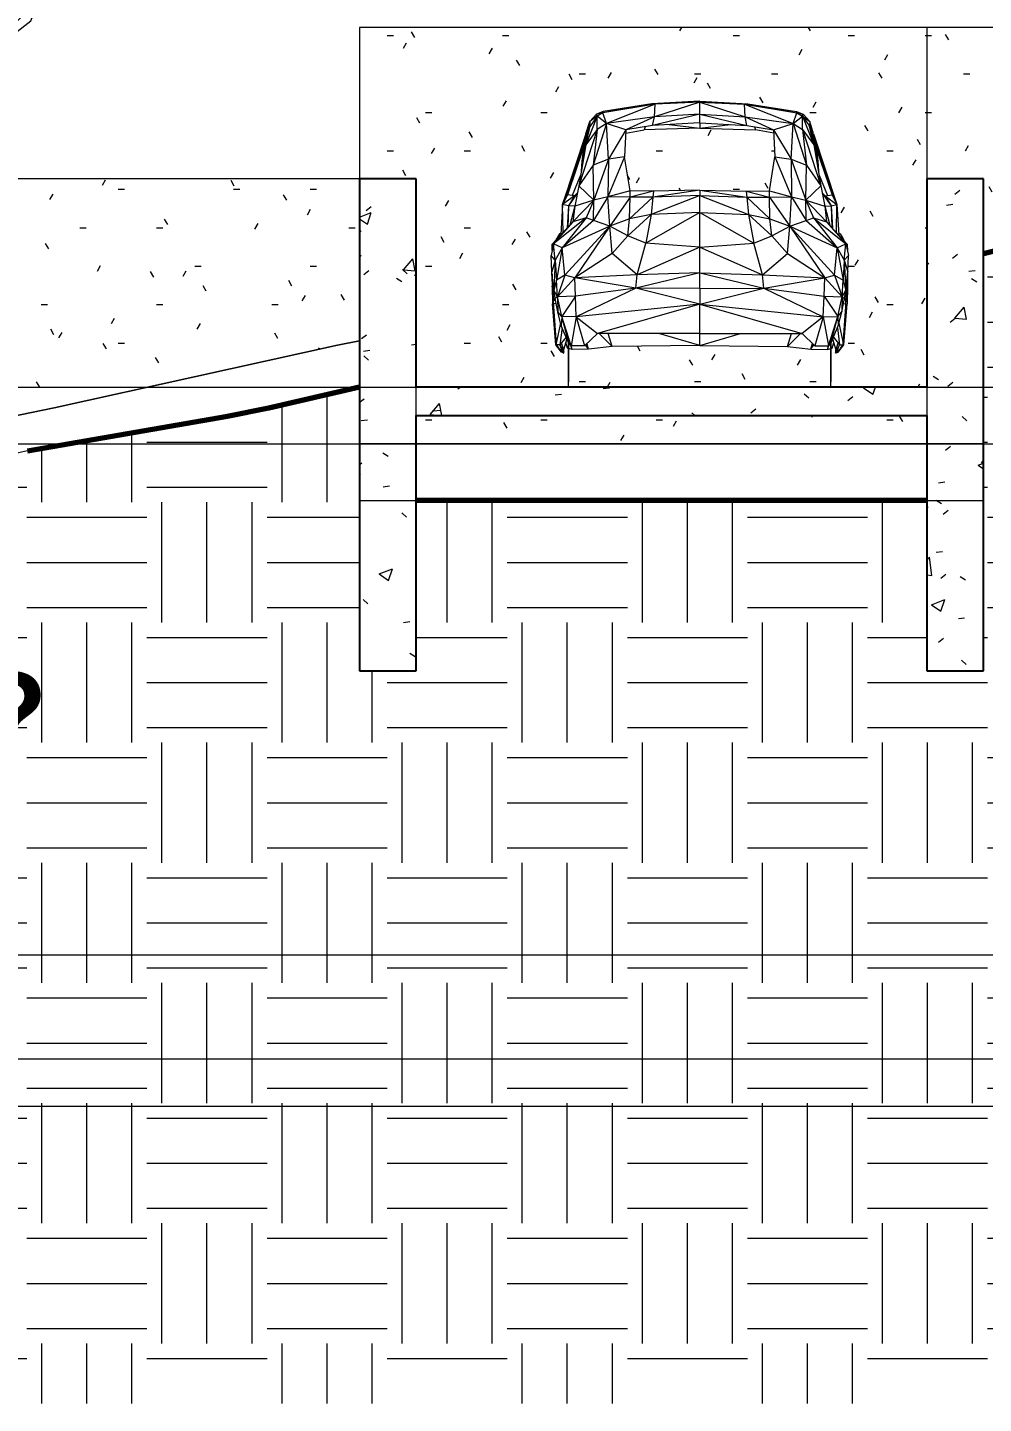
# Model space of a CAD drawing. Header units: millimetres. Extents: x -5275 to 67038, y -3152 to 11731.
# Drawn here: x 44878 to 49933, y -2371 to 4900 of the extents above; entities that cross this region are included whole.
import ezdxf

# ---------------------------------------------------------------- set-up
doc = ezdxf.new("R2010")
doc.units = ezdxf.units.MM
doc.linetypes.add('Dash - Tight', pattern=[4.5, 3, -1.5])
for name, color, linetype, lineweight in [('A-ANNO-NOTE', 131, 'Continuous', 9), ('A-DETL-GENF', 92, 'Continuous', 18), ('A-FLOR-LEVL', 51, 'Continuous', 9), ('A-FLOR-PATT', 8, 'Continuous', 50), ('A-WALL', 113, 'Continuous', 18), ('A-WALL-PATT', 111, 'Continuous', 18), ('C-BLDG-PADS', 91, 'Continuous', 18), ('C-TOPO', 7, 'Continuous', 18), ('L-PLNT', 71, 'Continuous', 9), ('L-SITE-WALL', 31, 'Continuous', 9), ('S-FNDN', 32, 'Continuous', 9)]:
    doc.layers.add(name, color=color, linetype=linetype, lineweight=lineweight)
doc.styles.add('Arial_B', font='arialbd.ttf', dxfattribs={"height": 446.484375})
pattern_1 = [(0, (31539.26, 1200), (635, 635), [635, -635]), (0, (31539.26, 1438.1), (635, 635), [635, -635]), (0, (31539.26, 1676.25), (635, 635), [635, -635]), (90, (31618.63, 1755.6), (-635, 635), [635, -635]), (90, (31856.76, 1755.6), (-635, 635), [635, -635]), (90, (32094.9, 1755.6), (-635, 635), [635, -635])]
pattern_2 = [(0, (31539.26, 1200), (812.8, 203.2), [33.528, -576.072, 33.528, -576.072, -3251.2]), (0, (31539.26, 1200), (812.8, 203.2), [-1219.2, 33.528, -1185.672, 33.528, -576.072, -1422.4]), (0, (31539.26, 1200), (812.8, 203.2), [-3048, 33.528, -372.872, 33.528, -982.472]), (120, (31844.06, 1301.6), (-582.3764, 602.3054), [33.528, -576.072, 33.528, -576.072, -3251.2]), (120, (31844.06, 1301.6), (-582.3764, 602.3054), [-1219.2, 33.528, -1185.672, 33.528, -576.072, -1422.4]), (120, (31844.06, 1301.6), (-582.3764, 602.3054), [-3048, 33.528, -372.872, 33.528, -982.472]), (240, (31945.66, 1708), (-230.4236, -805.5054), [33.528, -576.072, 33.528, -576.072, -3251.2]), (240, (31945.66, 1708), (-230.4236, -805.5054), [-1219.2, 33.528, -1185.672, 33.528, -576.072, -1422.4]), (240, (31945.66, 1708), (-230.4236, -805.5054), [-3048, 33.528, -372.872, 33.528, -982.472])]
pattern_3 = [(50, (31539.26, 1200), (728.737, -63.756), [76.2, -838.2]), (355, (31539.26, 1200), (-140.972, 764.228), [60.96, -670.56]), (100.451, (31600, 1194.7), (587.77, 700.467), [64.76, -712.36]), (46.184, (31539.3, 1403.2), (1084.316, -168.17), [114.3, -1257.3]), (96.636, (31629.6, 1389.2), (949.61, 989.71), [97.14, -1068.54]), (351.184, (31539.3, 1403.2), (949.62, 989.7), [91.44, -1005.84]), (21, (31640.86, 1352.4), (606.458, -409.06), [76.2, -838.2]), (326, (31640.86, 1352.4), (247.208, 736.753), [60.96, -670.56]), (71.451, (31691.4, 1318.3), (853.668, 327.685), [64.76, -712.36]), (37.5, (31539.26, 1200), (12.3547, 338.22), [33.528, -628.904, 33.528, -647.192, -673.1]), (37.5, (31539.26, 1200), (12.3547, 338.22), [-1343.152, 33.528, -639.572]), (7.5, (31539.26, 1200), (267.279, 400.722), [33.528, -354.584, 33.528, -613.664, -256.54]), (7.5, (31539.26, 1200), (267.279, 400.722), [-1035.304, 33.528, -223.012]), (327.5, (31312.7, 1200), (542.3633, -22.9153), [33.528, -220.472, 33.528, -758.952, -1051.56]), (327.5, (31312.7, 1200), (542.3633, -22.9153), [-1046.48, 33.528, -1018.032]), (317.5, (31211.1, 1200), (592.517, 101.707), [33.528, -296.672, 33.528, -492.76, -746.76]), (317.5, (31211.1, 1200), (592.517, 101.707), [-856.488, 33.528, -713.232])]

# ---------------------------------------------------------------- blocks, each defined once
blk = doc.blocks.new('RPC Tree - Deciduous - Honey Locust - 25_-V21-East')
at = {"layer": 'L-PLNT'}
for p, q in [((13774.5, 9544.5), (13798, 9513.6)), ((13798, 9513.6), (13847.6, 9459.3)), ((13847.6, 9459.3), (13893.9, 9422.3)), ((14310.7, 9424.2), (14345.1, 9472.6)), ((14345.1, 9472.6), (14384.4, 9508.9)), ((14384.4, 9508.9), (14423.3, 9515)), ((14423.3, 9515), (14456.8, 9472.6)), ((14456.8, 9472.6), (14479.6, 9363.7)), ((13893.9, 9422.3), (13936.7, 9398.9)), ((13936.7, 9398.9), (13976.2, 9385.2)), ((13976.2, 9385.2), (14012.3, 9377.3)), ((14277, 9363.7), (14286.3, 9381.8)), ((14286.3, 9381.8), (14310.7, 9424.2)), ((14012.3, 9377.3), (14045, 9371.4)), ((14045, 9371.4), (14074.3, 9363.7)), ((14074.3, 9363.7), (14105.9, 9356.4)), ((14105.9, 9356.4), (14142.7, 9353.6)), ((14142.7, 9353.6), (14181.1, 9354)), ((14181.1, 9354), (14217.5, 9356.4)), ((14217.5, 9356.4), (14248.1, 9359.6)), ((14248.1, 9359.6), (14269.1, 9362.5)), ((14269.1, 9362.5), (14277, 9363.7)), ((14479.6, 9363.7), (14493.7, 9232.6)), ((14493.7, 9232.6), (14504.8, 9131.7)), ((14504.8, 9131.7), (14513.2, 9054.1)), ((14513.2, 9054.1), (14519.1, 8993.3)), ((14519.1, 8993.3), (14523, 8942.5)), ((14523, 8942.5), (14525, 8895.2)), ((14525, 8895.2), (14525.6, 8844.7)), ((14525.6, 8844.7), (14524.7, 8790.3)), ((14522.4, 8736), (14519.8, 8681.6)), ((14524.7, 8790.3), (14522.4, 8736)), ((14519.8, 8681.6), (14517.9, 8627.2)), ((14517.9, 8627.2), (14517.6, 8572.8)), ((14517.6, 8572.8), (14519.8, 8518.5)), ((14519.8, 8518.5), (14525.6, 8464.1)), ((14525.6, 8464.1), (14541.6, 8421.2)), ((14541.6, 8421.2), (14570.2, 8396)), ((14570.2, 8396), (14605.9, 8380.9)), ((14605.9, 8380.9), (14643.2, 8368.2)), ((14643.2, 8368.2), (14676.6, 8350.3)), ((14676.6, 8350.3), (14700.6, 8319.5)), ((14700.6, 8319.5), (14709.9, 8268)), ((14709.9, 8268), (14717, 8215.5)), ((14717, 8215.5), (14732.7, 8179.5)), ((14732.7, 8179.5), (14749, 8149.7)), ((14749, 8149.7), (14757.5, 8115.9)), ((14757.5, 8115.9), (14750.1, 8067.8)), ((14750.1, 8067.8), (14718.6, 7995.1)), ((14718.6, 7995.1), (14654.6, 7887.4)), ((14654.6, 7887.4), (14572.6, 7775.5)), ((14572.6, 7775.5), (14493.6, 7691.9)), ((14493.6, 7691.9), (14419.7, 7629.9)), ((14352.6, 7582.7), (14294.5, 7543.3)), ((14419.7, 7629.9), (14352.6, 7582.7)), ((14247.1, 7505), (14212.5, 7460.7)), ((14294.5, 7543.3), (14247.1, 7505)), ((14212.5, 7460.7), (14189.4, 7416.2)), ((14173.6, 7378), (14162.2, 7341.5)), ((14189.4, 7416.2), (14173.6, 7378)), ((14152.2, 7301.8), (14140.8, 7253.9)), ((14162.2, 7341.5), (14152.2, 7301.8)), ((14140.8, 7253.9), (14125, 7193.2)), ((14125, 7193.2), (14102, 7114.8)), ((14102, 7114.8), (14077.3, 7029.5)), ((14077.3, 7029.5), (14057.9, 6950.9)), ((14057.9, 6950.9), (14043, 6877.8)), ((10261.1, 6845.4), (10260.1, 6839.6)), ((10260.1, 6839.6), (10261.1, 6828.9)), ((14043, 6877.8), (14031.6, 6809.2)), ((14031.6, 6809.2), (14022.9, 6743.9)), ((14022.9, 6743.9), (14015.9, 6680.8)), ((14015.9, 6680.8), (14009.8, 6618.8)), ((14009.8, 6618.8), (14027.5, 6594)), ((14027.5, 6594), (14044.2, 6568.3)), ((14044.2, 6568.3), (14059.1, 6541.1)), ((14059.1, 6541.1), (14071.4, 6511.4)), ((14071.4, 6511.4), (14080.2, 6478.5)), ((14080.2, 6478.5), (14084.5, 6441.5)), ((14084.5, 6441.5), (14083.5, 6399.7)), ((14083.5, 6399.7), (14084.2, 6358.3)), ((14084.2, 6358.3), (14089.8, 6321.6)), ((14089.8, 6321.6), (14094.2, 6287.1)), ((14094.2, 6287.1), (14090.9, 6252.4)), ((14073.9, 6215.1), (14036.6, 6172.7)), ((14090.9, 6252.4), (14073.9, 6215.1)), ((13973, 6122.9), (13902.9, 6082.4)), ((14036.6, 6172.7), (13973, 6122.9)), ((13764.2, 6044.2), (13727.3, 6025.1)), ((13802.9, 6053.3), (13764.2, 6044.2)), ((13847.7, 6062.6), (13802.9, 6053.3)), ((13902.9, 6082.4), (13847.7, 6062.6)), ((13687.8, 5985.5), (13641.4, 5915.3)), ((13727.3, 6025.1), (13687.8, 5985.5)), ((13641.4, 5915.3), (13599.1, 5837.4)), ((13599.1, 5837.4), (13572, 5777.9)), ((13572, 5777.9), (13556.4, 5731)), ((13548.3, 5691.3), (13543.9, 5652.9)), ((13556.4, 5731), (13548.3, 5691.3)), ((13539.4, 5610.3), (13530.9, 5557.8)), ((13543.9, 5652.9), (13539.4, 5610.3)), ((13530.9, 5557.8), (13522.7, 5507.6)), ((13518.6, 5472.3), (13513.5, 5447.1)), ((13522.7, 5507.6), (13518.6, 5472.3)), ((13442.4, 5383.5), (13383.5, 5350.2)), ((13480.4, 5407.5), (13442.4, 5383.5)), ((13502.4, 5427.1), (13480.4, 5407.5)), ((13513.5, 5447.1), (13502.4, 5427.1)), ((13318.2, 5318.3), (13262.6, 5298.3)), ((13383.5, 5350.2), (13318.2, 5318.3)), ((13081.9, 5236.4), (13033.5, 5200.3)), ((13126.3, 5259.3), (13081.9, 5236.4)), ((13169.3, 5273.8), (13126.3, 5259.3)), ((13213.9, 5285.2), (13169.3, 5273.8)), ((13262.6, 5298.3), (13213.9, 5285.2)), ((13033.5, 5200.3), (12980.9, 5153.5)), ((12925.8, 5102.4), (12868.7, 5047.8)), ((12980.9, 5153.5), (12925.8, 5102.4)), ((12868.7, 5047.8), (12810, 4990.3)), ((12827.1, 4935), (12870.4, 5049.4)), ((12810, 4990.3), (12750.1, 4930.8)), ((12646.6, 4796.7), (12827.1, 4935)), ((12750.1, 4930.8), (12689.4, 4869.8)), ((11390.9, 4843.3), (11401.1, 4834)), ((11401.1, 4834), (11436.1, 4803)), ((11436.1, 4803), (11468, 4772.8)), ((12628.3, 4808.2), (12287.5, 4485.2)), ((12689.4, 4869.8), (12628.3, 4808.2)), ((11468, 4772.8), (11496.8, 4740.8)), ((11496.8, 4740.8), (11522.2, 4704.4)), ((12403.7, 4589.1), (12646.6, 4796.7)), ((11522.2, 4704.4), (11546.8, 4664.5)), ((11546.8, 4664.5), (11572.9, 4624)), ((11572.9, 4624), (11600.2, 4583)), ((11600.2, 4583), (11628.4, 4541.7)), ((12254, 4412.9), (12403.7, 4589.1)), ((11375.6, 4427.6), (11333.4, 4533.3)), ((11628.4, 4541.7), (11657.4, 4500)), ((11657.4, 4500), (11686.9, 4458.1)), ((11686.9, 4458.1), (11716.6, 4416.1)), ((12287.5, 4485.2), (12186.2, 4266.1)), ((11578.3, 4346.9), (11375.6, 4427.6)), ((11716.6, 4416.1), (11862.3, 4127.7)), ((11725.6, 4127.7), (11578.3, 4346.9)), ((12171.7, 4175.5), (12222.8, 4345.4)), ((12186.2, 4266.1), (12159.6, 4100)), ((11736.2, 4100), (11725.6, 4127.7)), ((11862.3, 4127.7), (11868.6, 4100)), ((11792.8, 3951.4), (11755.2, 4050)), ((11831, 3851.4), (11793.9, 3948.6)), ((11860.9, 3772.9), (11832, 3848.6))]:
    blk.add_line(p, q, dxfattribs=at)
blk = doc.blocks.new('M_RPC Beetle - M_RPC Beetle-950216-East')
at = {"layer": 'A-DETL-GENF', "lineweight": 9}
for p, q in [((16363.4, 4510.3), (16110, 4497)), ((16363.4, 4510.3), (16126.8, 4494.3)), ((16363.4, 4510.3), (16616.8, 4497)), ((16363.4, 4504.9), (16363.4, 4510.3)), ((16363.4, 4510.3), (16600, 4494.3)), ((15817, 4442.3), (15782, 4402.5)), ((15851.8, 4457), (15817, 4442.3)), ((15850.6, 4449.3), (15817, 4442.3)), ((15820.6, 4431.5), (15817, 4442.3)), ((15850.6, 4449.3), (15820.6, 4431.5)), ((16110, 4497), (15850.6, 4449.3)), ((16126.8, 4494.3), (15850.6, 4449.3)), ((15850.6, 4449.3), (15851.8, 4457)), ((15869.5, 4392.1), (15850.6, 4449.3)), ((16110, 4497), (15851.8, 4457)), ((16126.8, 4494.3), (15869.5, 4392.1)), ((16126.8, 4494.3), (16110, 4497)), ((16363.4, 4442.9), (16114.2, 4381.8)), ((16363.4, 4504.9), (16123.1, 4427.4)), ((16123.1, 4427.4), (16126.8, 4494.3)), ((16363.4, 4442.9), (16123.1, 4427.4)), ((16363.4, 4504.9), (16126.8, 4494.3)), ((16363.4, 4442.9), (16363.4, 4504.9)), ((16363.4, 4504.9), (16603.7, 4427.4)), ((16363.4, 4504.9), (16600, 4494.3)), ((16363.4, 4396.5), (16363.4, 4442.9)), ((16363.4, 4442.9), (16612.6, 4381.8)), ((16363.4, 4442.9), (16603.7, 4427.4)), ((16600, 4494.3), (16616.8, 4497)), ((16603.7, 4427.4), (16600, 4494.3)), ((16600, 4494.3), (16857.3, 4392.1)), ((16600, 4494.3), (16876.2, 4449.3)), ((16616.8, 4497), (16875, 4457)), ((16616.8, 4497), (16876.2, 4449.3)), ((16857.3, 4392.1), (16876.2, 4449.3)), ((16875, 4457), (16909.8, 4442.3)), ((16876.2, 4449.3), (16875, 4457)), ((16876.2, 4449.3), (16906.2, 4431.5)), ((16876.2, 4449.3), (16909.8, 4442.3)), ((16906.2, 4431.5), (16909.8, 4442.3)), ((16909.8, 4442.3), (16944.8, 4402.5)), ((15638.1, 3964.8), (15782.8, 4382.6)), ((15820.6, 4431.5), (15760, 4279.3)), ((15760, 4279.3), (15782.9, 4379.5)), ((15761.7, 4337.8), (15782, 4402.5)), ((15761.7, 4337.8), (15782.8, 4382.6)), ((15763.4, 4308), (15782.8, 4382.6)), ((15820.6, 4431.5), (15782, 4402.5)), ((15782, 4402.5), (15782.8, 4382.6)), ((15782.9, 4379.5), (15782.8, 4382.6)), ((15820.6, 4431.5), (15782.9, 4379.5)), ((15869.5, 4392.1), (15799, 4172.9)), ((15869.5, 4392.1), (15820.6, 4431.5)), ((15821.2, 4360.6), (15820.6, 4431.5)), ((15869.5, 4392.1), (15821.2, 4360.6)), ((16123.1, 4427.4), (15869.5, 4392.1)), ((15973, 4359.8), (15869.5, 4392.1)), ((15880.8, 4204.1), (15869.5, 4392.1)), ((16123.1, 4427.4), (15973, 4359.8)), ((16114.2, 4381.8), (15973, 4359.8)), ((16073.7, 4375.5), (16069.3, 4359.9)), ((16363.4, 4369), (16069.3, 4359.9)), ((16114.2, 4381.8), (16123.1, 4427.4)), ((16363.4, 4396.5), (16114.2, 4381.8)), ((16200.7, 4386.9), (16363.4, 4369)), ((16363.4, 4396.5), (16612.6, 4381.8)), ((16363.4, 4396.5), (16363.4, 4369)), ((16363.4, 4369), (16526.1, 4386.9)), ((16363.4, 4369), (16657.6, 4359.9)), ((16612.6, 4381.8), (16603.7, 4427.4)), ((16603.7, 4427.4), (16753.8, 4359.8)), ((16603.7, 4427.4), (16857.3, 4392.1)), ((16612.6, 4381.8), (16753.8, 4359.8)), ((16653.1, 4375.5), (16657.6, 4359.9)), ((16753.8, 4359.8), (16857.3, 4392.1)), ((16846, 4204.1), (16857.3, 4392.1)), ((16857.3, 4392.1), (16906.2, 4431.5)), ((16857.3, 4392.1), (16905.6, 4360.6)), ((16857.3, 4392.1), (16927.8, 4172.9)), ((16905.6, 4360.6), (16906.2, 4431.5)), ((16906.2, 4431.5), (16966.8, 4279.3)), ((16906.2, 4431.5), (16944, 4379.5)), ((16906.2, 4431.5), (16944.8, 4402.5)), ((16944.8, 4402.5), (16944, 4382.6)), ((16944, 4379.5), (16944, 4382.6)), ((16965.1, 4337.8), (16944, 4382.6)), ((16963.5, 4308), (16944, 4382.6)), ((17088.7, 3964.8), (16944, 4382.6)), ((16966.8, 4279.3), (16944, 4379.5)), ((16965.1, 4337.8), (16944.8, 4402.5)), ((15761.7, 4337.8), (15638.1, 3964.8)), ((15763.4, 4308), (15638.1, 3964.8)), ((15763.4, 4308), (15663.4, 4016)), ((15821.2, 4360.6), (15723.4, 4063)), ((15747.9, 4262.8), (15763.3, 4307.3)), ((15821.2, 4360.6), (15760, 4279.3)), ((15760, 4279.3), (15763.4, 4308)), ((15821.2, 4360.6), (15799, 4172.9)), ((15973, 4359.8), (15880.8, 4204.1)), ((15973, 4359.8), (15965.8, 4216)), ((15972.1, 4342.2), (16069.3, 4359.9)), ((16754.7, 4342.2), (16657.6, 4359.9)), ((16753.8, 4359.8), (16761, 4216)), ((16753.8, 4359.8), (16846, 4204.1)), ((16905.6, 4360.6), (16927.8, 4172.9)), ((16905.6, 4360.6), (16966.8, 4279.3)), ((16905.6, 4360.6), (17003.4, 4063)), ((16963.5, 4308), (17063.4, 4016)), ((16966.8, 4279.3), (16963.5, 4308)), ((16963.5, 4308), (17088.7, 3964.8)), ((16978.9, 4262.8), (16963.5, 4307.3)), ((16965.1, 4337.8), (17088.7, 3964.8)), ((15760, 4279.3), (15723.4, 4063)), ((15761.2, 4289.4), (15740, 4193.4)), ((15747.9, 4262.8), (15740, 4193.4)), ((16965.6, 4289.4), (16986.8, 4193.4)), ((16966.8, 4279.3), (17003.4, 4063)), ((16978.9, 4262.8), (16986.8, 4193.4)), ((15799, 4172.9), (15723.4, 4063)), ((15740, 4193.4), (15736.5, 4140.2)), ((15748.9, 4213.7), (15740, 4193.4)), ((15880.8, 4204.1), (15799, 4172.9)), ((15803, 3987.7), (15799, 4172.9)), ((15880.8, 4204.1), (15803, 3987.7)), ((15965.8, 4216), (15878, 4005.6)), ((15880.8, 4204.1), (15878, 4005.6)), ((15965.8, 4216), (15880.8, 4204.1)), ((15994.8, 4037.2), (15965.8, 4216)), ((16732, 4037.2), (16761, 4216)), ((16761, 4216), (16846, 4204.1)), ((16761, 4216), (16848.8, 4005.6)), ((16846, 4204.1), (16848.8, 4005.6)), ((16846, 4204.1), (16923.8, 3987.7)), ((16846, 4204.1), (16927.8, 4172.9)), ((16923.8, 3987.7), (16927.8, 4172.9)), ((16927.8, 4172.9), (17003.4, 4063)), ((16977.9, 4213.7), (16986.8, 4193.4)), ((16986.8, 4193.4), (16990.4, 4140.2)), ((15732.9, 4119), (15688.8, 4011.9)), ((16993.9, 4119), (17038, 4011.9)), ((15663.4, 4016), (15638.1, 3964.8)), ((15700.5, 4010), (15638.1, 3964.8)), ((15700.5, 4010), (15663.4, 4016)), ((15715.9, 4025.3), (15668.9, 3958.3)), ((15700.5, 4010), (15668.9, 3958.3)), ((15716.2, 4026.4), (15700.5, 4010)), ((15723.4, 4063), (15702.2, 3955.7)), ((15803, 3987.7), (15723.4, 4063)), ((15878, 4005.6), (15800.7, 3880.1)), ((15878, 4005.6), (15803, 3987.7)), ((15994.8, 4037.2), (15878, 4005.6)), ((15995.2, 4004), (15878, 4005.6)), ((15887.3, 3850.3), (15878, 4005.6)), ((15995.2, 4004), (15887.3, 3850.3)), ((15992.2, 3889.6), (15995.2, 4004)), ((16114.3, 4003.5), (15992.2, 3889.6)), ((16118.5, 4034.6), (15994.8, 4037.2)), ((15995.2, 4004), (15994.8, 4037.2)), ((16118.5, 4034.6), (15995.2, 4004)), ((16114.3, 4003.5), (15995.2, 4004)), ((16363.4, 4012.8), (16105.5, 3912.3)), ((16114.3, 4003.5), (16105.5, 3912.3)), ((16363.4, 4040.3), (16114.3, 4003.5)), ((16118.5, 4034.6), (16114.3, 4003.5)), ((16363.4, 4012.8), (16114.3, 4003.5)), ((16363.4, 4040.3), (16118.5, 4034.6)), ((16363.4, 4040.3), (16608.3, 4034.6)), ((16363.4, 4040.3), (16363.4, 4012.8)), ((16363.4, 4040.3), (16612.6, 4003.5)), ((16363.4, 3921.9), (16363.4, 4012.8)), ((16363.4, 4012.8), (16612.6, 4003.5)), ((16363.4, 4012.8), (16621.3, 3912.3)), ((16608.3, 4034.6), (16732, 4037.2)), ((16608.3, 4034.6), (16612.6, 4003.5)), ((16608.3, 4034.6), (16731.7, 4004)), ((16612.6, 4003.5), (16731.7, 4004)), ((16612.6, 4003.5), (16621.3, 3912.3)), ((16612.6, 4003.5), (16734.6, 3889.6)), ((16731.7, 4004), (16732, 4037.2)), ((16731.7, 4004), (16848.8, 4005.6)), ((16734.6, 3889.6), (16731.7, 4004)), ((16731.7, 4004), (16839.5, 3850.3)), ((16732, 4037.2), (16848.8, 4005.6)), ((16839.5, 3850.3), (16848.8, 4005.6)), ((16848.8, 4005.6), (16926.1, 3880.1)), ((16848.8, 4005.6), (16923.8, 3987.7)), ((16923.8, 3987.7), (17003.4, 4063)), ((17003.4, 4063), (17024.6, 3955.7)), ((17010.6, 4026.4), (17026.3, 4010)), ((17010.9, 4025.3), (17057.9, 3958.3)), ((17026.3, 4010), (17063.4, 4016)), ((17026.3, 4010), (17057.9, 3958.3)), ((17026.3, 4010), (17088.7, 3964.8)), ((17063.4, 4016), (17088.7, 3964.8)), ((15638.1, 3964.8), (15628.6, 3803.8)), ((15668.9, 3958.3), (15638.1, 3964.8)), ((15640.9, 3817.1), (15638.1, 3964.8)), ((15668.9, 3958.3), (15661.4, 3839.3)), ((15668.9, 3958.3), (15665.4, 3843.5)), ((15702.2, 3955.7), (15668.9, 3958.3)), ((15702.2, 3955.7), (15676.5, 3855.5)), ((15803, 3987.7), (15692.8, 3873.1)), ((15702.2, 3955.7), (15692.8, 3873.1)), ((15803, 3987.7), (15702.2, 3955.7)), ((15704.6, 3966.3), (15702.2, 3955.7)), ((15803, 3987.7), (15762, 3893.6)), ((15800.7, 3880.1), (15803, 3987.7)), ((16926.1, 3880.1), (16923.8, 3987.7)), ((16923.8, 3987.7), (16964.9, 3893.6)), ((16923.8, 3987.7), (17024.6, 3955.7)), ((16923.8, 3987.7), (17034, 3873.1)), ((17022.2, 3966.3), (17024.6, 3955.7)), ((17024.6, 3955.7), (17057.9, 3958.3)), ((17024.6, 3955.7), (17034, 3873.1)), ((17024.6, 3955.7), (17050.3, 3855.6)), ((17057.9, 3958.3), (17088.7, 3964.8)), ((17057.9, 3958.3), (17061.4, 3843.5)), ((17057.9, 3958.3), (17065.4, 3839.3)), ((17085.9, 3817.1), (17088.7, 3964.8)), ((17088.7, 3964.8), (17098.2, 3803.8)), ((15692.8, 3873.1), (15583.5, 3755)), ((15762, 3893.6), (15590.6, 3756.3)), ((15692.8, 3873.1), (15590.6, 3756.3)), ((15762, 3893.6), (15636.3, 3735.9)), ((15800.7, 3880.1), (15636.3, 3735.9)), ((15692.8, 3873.1), (15692, 3871.3)), ((15762, 3893.6), (15692.8, 3873.1)), ((15800.7, 3880.1), (15762, 3893.6)), ((15887.3, 3850.3), (15800.7, 3880.1)), ((15992.2, 3889.6), (15887.3, 3850.3)), ((16105.5, 3912.3), (15983.3, 3798.6)), ((15983.3, 3798.6), (15992.2, 3889.6)), ((16105.5, 3912.3), (15992.2, 3889.6)), ((16363.4, 3921.9), (16078, 3760.8)), ((16105.5, 3912.3), (16078, 3760.8)), ((16363.4, 3921.9), (16105.5, 3912.3)), ((16363.4, 3738.7), (16363.4, 3921.9)), ((16363.4, 3921.9), (16621.3, 3912.3)), ((16363.4, 3921.9), (16648.8, 3760.8)), ((16621.3, 3912.3), (16648.8, 3760.8)), ((16621.3, 3912.3), (16743.5, 3798.6)), ((16621.3, 3912.3), (16734.6, 3889.6)), ((16743.5, 3798.6), (16734.6, 3889.6)), ((16734.6, 3889.6), (16839.5, 3850.3)), ((16839.5, 3850.3), (16926.1, 3880.1)), ((16926.1, 3880.1), (16964.9, 3893.6)), ((16926.1, 3880.1), (17090.5, 3735.9)), ((16964.9, 3893.6), (17034, 3873.1)), ((16964.9, 3893.6), (17090.5, 3735.9)), ((16964.9, 3893.6), (17136.2, 3756.3)), ((17034, 3873.1), (17034.8, 3871.3)), ((17034, 3873.1), (17143.4, 3755)), ((17034, 3873.1), (17136.2, 3756.3)), ((15621.1, 3809.1), (15603.8, 3780.5)), ((15612.9, 3786.8), (15603.8, 3780.5)), ((15629.1, 3813), (15621.1, 3809.1)), ((15887.3, 3850.3), (15636.3, 3735.9)), ((15887.3, 3850.3), (15650.4, 3590.7)), ((15887.3, 3850.3), (15702.7, 3576.5)), ((15983.3, 3798.6), (15887.3, 3850.3)), ((15900, 3705.1), (15887.3, 3850.3)), ((15983.3, 3798.6), (15900, 3705.1)), ((16078, 3760.8), (15983.3, 3798.6)), ((16648.8, 3760.8), (16743.5, 3798.6)), ((16743.5, 3798.6), (16839.5, 3850.3)), ((16743.5, 3798.6), (16826.8, 3705.1)), ((16826.8, 3705.1), (16839.5, 3850.3)), ((16839.5, 3850.3), (17024.1, 3576.5)), ((16839.5, 3850.3), (17076.4, 3590.7)), ((16839.5, 3850.3), (17090.5, 3735.9)), ((17097.7, 3813), (17105.7, 3809.1)), ((17105.7, 3809.1), (17123, 3780.5)), ((17114, 3786.7), (17123, 3780.5)), ((15590.6, 3756.3), (15577.5, 3695.8)), ((15583.5, 3755), (15582.4, 3718.2)), ((15583.4, 3722.9), (15583.5, 3755)), ((15590.6, 3756.3), (15583.5, 3755)), ((15583.5, 3755), (15583.8, 3724.9)), ((15590.6, 3756.3), (15589.3, 3742.1)), ((15636.3, 3735.9), (15590.6, 3756.3)), ((15599.6, 3671.2), (15590.6, 3756.3)), ((15636.3, 3735.9), (15599.6, 3671.2)), ((15603.8, 3780.5), (15602.7, 3775.7)), ((15603.8, 3780.5), (15603.3, 3776.4)), ((15606.2, 3779.5), (15603.8, 3780.5)), ((15636.3, 3735.9), (15605, 3564.9)), ((15650.4, 3590.7), (15636.3, 3735.9)), ((16032.1, 3593.7), (16078, 3760.8)), ((16363.4, 3738.7), (16032.1, 3593.7)), ((16363.4, 3738.7), (16078, 3760.8)), ((16363.4, 3738.7), (16648.8, 3760.8)), ((16363.4, 3603.9), (16363.4, 3738.7)), ((16363.4, 3738.7), (16694.7, 3593.7)), ((16694.7, 3593.7), (16648.8, 3760.8)), ((17076.4, 3590.7), (17090.5, 3735.9)), ((17090.5, 3735.9), (17136.2, 3756.3)), ((17090.5, 3735.9), (17127.2, 3671.2)), ((17090.5, 3735.9), (17121.8, 3564.9)), ((17120.6, 3779.6), (17123, 3780.5)), ((17123, 3780.5), (17124.1, 3775.8)), ((17123, 3780.5), (17123.5, 3776.4)), ((17127.2, 3671.2), (17136.2, 3756.3)), ((17136.2, 3756.3), (17149.3, 3695.8)), ((17136.2, 3756.3), (17137.5, 3742.2)), ((17136.2, 3756.3), (17143.4, 3755)), ((17143.4, 3755), (17143, 3724.7)), ((17143.5, 3722.8), (17143.4, 3755)), ((17143.4, 3755), (17144.5, 3718.1)), ((15581.3, 3609.5), (15577.5, 3695.8)), ((15599.6, 3671.2), (15577.5, 3695.8)), ((15599.6, 3671.2), (15581.3, 3609.5)), ((15599.6, 3671.2), (15591.4, 3511.2)), ((15599.6, 3671.2), (15605, 3564.9)), ((15900, 3705.1), (15702.7, 3576.5)), ((16032.1, 3593.7), (15900, 3705.1)), ((16694.7, 3593.7), (16826.8, 3705.1)), ((16826.8, 3705.1), (17024.1, 3576.5)), ((17127.2, 3671.2), (17121.8, 3564.9)), ((17127.2, 3671.2), (17149.3, 3695.8)), ((17127.2, 3671.2), (17135.4, 3511.2)), ((17127.2, 3671.2), (17145.5, 3609.5)), ((17145.5, 3609.5), (17149.3, 3695.8)), ((15580.8, 3616.7), (15580.8, 3621.8)), ((15582.9, 3560), (15580.8, 3616.7)), ((15591.4, 3511.2), (15581.3, 3609.5)), ((15582.6, 3597.2), (15583.1, 3532.6)), ((15605, 3564.9), (15591.4, 3511.2)), ((15650.4, 3590.7), (15605, 3564.9)), ((15611.3, 3476.7), (15605, 3564.9)), ((15650.4, 3590.7), (15611.3, 3476.7)), ((15702.7, 3576.5), (15611.3, 3476.7)), ((15702.7, 3576.5), (15650.4, 3590.7)), ((16032.1, 3593.7), (15702.7, 3576.5)), ((16025, 3523.2), (15702.7, 3576.5)), ((15706.6, 3480.3), (15702.7, 3576.5)), ((16363.4, 3603.9), (16025, 3523.2)), ((16025, 3523.2), (16032.1, 3593.7)), ((16363.4, 3603.9), (16032.1, 3593.7)), ((16363.4, 3521.6), (16363.4, 3603.9)), ((16363.4, 3603.9), (16701.8, 3523.2)), ((16363.4, 3603.9), (16694.7, 3593.7)), ((16701.8, 3523.2), (16694.7, 3593.7)), ((16694.7, 3593.7), (17024.1, 3576.5)), ((16701.8, 3523.2), (17024.1, 3576.5)), ((17020.2, 3480.3), (17024.1, 3576.5)), ((17024.1, 3576.5), (17076.4, 3590.7)), ((17024.1, 3576.5), (17115.5, 3476.7)), ((17076.4, 3590.7), (17115.5, 3476.7)), ((17076.4, 3590.7), (17121.8, 3564.9)), ((17115.5, 3476.7), (17121.8, 3564.9)), ((17121.8, 3564.9), (17135.4, 3511.2)), ((17135.4, 3511.2), (17145.5, 3609.5)), ((17144.2, 3597.2), (17143.7, 3532.6)), ((17143.9, 3560), (17146, 3616.7)), ((17146, 3616.7), (17146.1, 3621.8)), ((15583.1, 3532.6), (15584.8, 3439.9)), ((15588.7, 3501.9), (15583.1, 3532.6)), ((15588.7, 3501.9), (15584.8, 3439.9)), ((15588.7, 3501.9), (15586.7, 3556.8)), ((15587.2, 3552.4), (15588.7, 3501.9)), ((15588.7, 3537.2), (15587.5, 3536.1)), ((15591.9, 3426.3), (15588.7, 3501.9)), ((15598.2, 3467.7), (15591.4, 3511.2)), ((15611.3, 3476.7), (15591.4, 3511.2)), ((16025, 3523.2), (15706.6, 3480.3)), ((16025, 3523.2), (15710.5, 3370.6)), ((16363.4, 3521.6), (16025, 3523.2)), ((16363.4, 3438.6), (16025, 3523.2)), ((16363.4, 3521.6), (16701.8, 3523.2)), ((16363.4, 3438.6), (16701.8, 3523.2)), ((16363.4, 3521.6), (16363.4, 3438.6)), ((16701.8, 3523.2), (17016.3, 3370.6)), ((16701.8, 3523.2), (17020.2, 3480.3)), ((17115.5, 3476.7), (17135.4, 3511.2)), ((17128.6, 3467.7), (17135.4, 3511.2)), ((17134.9, 3426.3), (17138.1, 3501.9)), ((17138.1, 3501.9), (17140.1, 3556.8)), ((17139.6, 3552.4), (17138.1, 3501.9)), ((17138.1, 3537.2), (17139.3, 3536.1)), ((17138.1, 3501.9), (17143.7, 3532.6)), ((17138.1, 3501.9), (17142.1, 3439.9)), ((17143.7, 3532.6), (17142.1, 3439.9)), ((15602.5, 3223.1), (15584.8, 3439.9)), ((15605.1, 3225.5), (15584.8, 3439.9)), ((15597.7, 3470.6), (15590.8, 3454.1)), ((15603.4, 3442.3), (15591.3, 3440.7)), ((15605.1, 3225.5), (15591.9, 3426.3)), ((15611.3, 3476.7), (15598.2, 3467.7)), ((15612.7, 3397.1), (15598.2, 3467.7)), ((15706.6, 3480.3), (15611.3, 3476.7)), ((15634.1, 3373.3), (15611.3, 3476.7)), ((15611.3, 3476.7), (15612.7, 3397.1)), ((15706.6, 3480.3), (15634.1, 3373.3)), ((15710.5, 3370.6), (15706.6, 3480.3)), ((16363.4, 3438.6), (15710.5, 3370.6)), ((16363.4, 3438.6), (15823, 3283.5)), ((16363.4, 3283.2), (16363.4, 3438.6)), ((16363.4, 3438.6), (17016.3, 3370.6)), ((16363.4, 3438.6), (16903.9, 3283.5)), ((17016.3, 3370.6), (17020.2, 3480.3)), ((17020.2, 3480.3), (17092.7, 3373.3)), ((17020.2, 3480.3), (17115.5, 3476.7)), ((17092.7, 3373.3), (17115.5, 3476.7)), ((17115.5, 3476.7), (17114.1, 3397.1)), ((17114.1, 3397.1), (17128.6, 3467.7)), ((17115.5, 3476.7), (17128.6, 3467.7)), ((17121.7, 3225.5), (17142.1, 3439.9)), ((17121.7, 3225.5), (17134.9, 3426.3)), ((17123.4, 3442.3), (17135.5, 3440.7)), ((17124.3, 3223.1), (17142.1, 3439.9)), ((17129.1, 3470.6), (17136.1, 3454.1)), ((15631.1, 3324.2), (15612.7, 3397.1)), ((15634.1, 3373.3), (15612.7, 3397.1)), ((15634.1, 3373.3), (15631.1, 3324.2)), ((15710.5, 3370.6), (15634.1, 3373.3)), ((15682.5, 3218.7), (15634.1, 3373.3)), ((15672.7, 3226.8), (15634.1, 3373.3)), ((15710.5, 3370.6), (15682.5, 3218.7)), ((15710.5, 3370.6), (15823, 3283.5)), ((15710.5, 3370.6), (15754.5, 3218.4)), ((17016.3, 3370.6), (16903.9, 3283.5)), ((17016.3, 3370.6), (16972.3, 3218.4)), ((17016.3, 3370.6), (17092.7, 3373.3)), ((17016.3, 3370.6), (17044.3, 3218.7)), ((17044.3, 3218.7), (17092.7, 3373.3)), ((17054.1, 3226.8), (17092.7, 3373.3)), ((17092.7, 3373.3), (17114.1, 3397.1)), ((17092.7, 3373.3), (17095.7, 3324.2)), ((17095.7, 3324.2), (17114.1, 3397.1)), ((15627.8, 3337.3), (15604.6, 3232.8)), ((15635.5, 3313.9), (15624, 3222.4)), ((15672.7, 3226.8), (15631.1, 3324.2)), ((15823, 3283.5), (15754.5, 3218.4)), ((16363.4, 3283.2), (15823, 3283.5)), ((15899.4, 3214.2), (15830.7, 3283.5)), ((15899.4, 3214.2), (15878.6, 3283.4)), ((16363.4, 3220.2), (16147.5, 3283.3)), ((16363.4, 3283.2), (16903.9, 3283.5)), ((16363.4, 3220.2), (16579.3, 3283.3)), ((16363.4, 3220.2), (16363.4, 3283.2)), ((16827.4, 3214.2), (16896.1, 3283.5)), ((16827.4, 3214.2), (16848.2, 3283.4)), ((16903.9, 3283.5), (16972.3, 3218.4)), ((17054.1, 3226.8), (17095.7, 3324.2)), ((17091.3, 3313.9), (17102.8, 3222.4)), ((17099, 3337.3), (17122.2, 3232.8)), ((15605.1, 3225.5), (15602.5, 3223.1)), ((15632.1, 3185.1), (15602.5, 3223.1)), ((15632.1, 3185.1), (15605.1, 3225.5)), ((15624, 3222.4), (15606.8, 3223)), ((15640.2, 3180.9), (15619.2, 3204.4)), ((15656.7, 3264.2), (15624, 3222.4)), ((15624, 3222.4), (15643.7, 3185.8)), ((15640.2, 3180.9), (15624, 3222.4)), ((15645.3, 3179.8), (15624, 3222.4)), ((15644.7, 3192.9), (15632.2, 3232.9)), ((15632.2, 3232.9), (15632.7, 3230.5)), ((15644.7, 3192.9), (15632.3, 3206.9)), ((15661, 3254.3), (15643.5, 3197.1)), ((15663.3, 3206.2), (15655.4, 3236.1)), ((15689, 3198.6), (15663.3, 3206.2)), ((15669.8, 3180.9), (15669.8, 3233.7)), ((15669.8, 3215.5), (15669.8, 3233.7)), ((15669.8, 3233.7), (15669.8, 3215.5)), ((15669.8, 3233.7), (15669.8, 3180.9)), ((15669.8, 3180.9), (15669.8, 3233.7)), ((15669.8, 3215.5), (15669.8, 3233.7)), ((15669.8, 3233.7), (15669.8, 3215.5)), ((15669.8, 3233.7), (15669.8, 3180.9)), ((15669.8, 3103.1), (15669.8, 3215.5)), ((15669.8, 3215.5), (15669.8, 3103.1)), ((15669.8, 3103.1), (15669.8, 3215.5)), ((15669.8, 3215.5), (15669.8, 3103.1)), ((15682.5, 3218.7), (15672.7, 3226.8)), ((15689, 3198.6), (15680.7, 3220.2)), ((15754.5, 3218.4), (15682.5, 3218.7)), ((15689, 3198.6), (15683.2, 3218.7)), ((15775.6, 3200.1), (15689, 3198.6)), ((15775.6, 3200.1), (15759.9, 3223.6)), ((15775.6, 3200.1), (15762.3, 3225.8)), ((15775.6, 3200.1), (15767.3, 3230.6)), ((15899.4, 3214.2), (15775.6, 3200.1)), ((16363.4, 3220.2), (15899.4, 3214.2)), ((16363.4, 3220.2), (16827.4, 3214.2)), ((16827.4, 3214.2), (16951.2, 3200.1)), ((16951.2, 3200.1), (16959.5, 3230.6)), ((16951.2, 3200.1), (16964.5, 3225.8)), ((16951.2, 3200.1), (16966.9, 3223.6)), ((16951.2, 3200.1), (17037.9, 3198.6)), ((16972.3, 3218.4), (17044.3, 3218.7)), ((17037.9, 3198.6), (17046.1, 3220.1)), ((17037.9, 3198.6), (17043.6, 3218.7)), ((17037.9, 3198.6), (17063.5, 3206.2)), ((17044.3, 3218.7), (17054.1, 3226.8)), ((17057, 3180.9), (17057, 3233.7)), ((17057, 3215.5), (17057, 3233.7)), ((17057, 3233.7), (17057, 3215.5)), ((17057, 3233.7), (17057, 3180.9)), ((17057, 3180.9), (17057, 3233.7)), ((17057, 3215.5), (17057, 3233.7)), ((17057, 3233.7), (17057, 3215.5)), ((17057, 3233.7), (17057, 3180.9)), ((17057, 3103.1), (17057, 3215.5)), ((17057, 3215.5), (17057, 3103.1)), ((17057, 3103.1), (17057, 3215.5)), ((17057, 3215.5), (17057, 3103.1)), ((17063.5, 3206.2), (17071.4, 3236.1)), ((17065.9, 3254.3), (17083.4, 3197.1)), ((17070.1, 3264.2), (17102.8, 3222.4)), ((17081.5, 3179.8), (17102.8, 3222.4)), ((17082.1, 3192.9), (17094.6, 3232.9)), ((17082.1, 3192.9), (17094.5, 3206.9)), ((17102.8, 3222.4), (17083.1, 3185.8)), ((17086.6, 3180.9), (17102.8, 3222.4)), ((17086.6, 3180.9), (17107.6, 3204.4)), ((17094.6, 3232.9), (17094.1, 3230.5)), ((17094.7, 3185.1), (17121.7, 3225.5)), ((17094.7, 3185.1), (17124.3, 3223.1)), ((17102.8, 3222.4), (17120, 3223)), ((17121.7, 3225.5), (17124.3, 3223.1)), ((15640.2, 3180.9), (15632.1, 3185.1)), ((15640.2, 3180.9), (15645.3, 3179.8)), ((15643.7, 3185.8), (15642.1, 3188.2)), ((15643.7, 3185.8), (15644.7, 3192.9)), ((15645.3, 3179.8), (15643.7, 3185.8)), ((15669.8, 3134.2), (15669.8, 3180.9)), ((15669.8, 3180.9), (15669.8, 3134.2)), ((15669.8, 3134.2), (15669.8, 3180.9)), ((15669.8, 3180.9), (15669.8, 3134.2)), ((15669.8, 3117.8), (15669.8, 3134.2)), ((15669.8, 3117.8), (15669.8, 3134.2)), ((15669.8, 3117.8), (15669.8, 3134.2)), ((15669.8, 3117.8), (15669.8, 3134.2)), ((17057, 3134.2), (17057, 3180.9)), ((17057, 3180.9), (17057, 3134.2)), ((17057, 3134.2), (17057, 3180.9)), ((17057, 3180.9), (17057, 3134.2)), ((17057, 3117.8), (17057, 3134.2)), ((17057, 3117.8), (17057, 3134.2)), ((17057, 3117.8), (17057, 3134.2)), ((17057, 3117.8), (17057, 3134.2)), ((17081.5, 3179.8), (17083.1, 3185.8)), ((17086.6, 3180.9), (17081.5, 3179.8)), ((17083.1, 3185.8), (17082.1, 3192.9)), ((17083.1, 3185.8), (17084.7, 3188.2)), ((17086.6, 3180.9), (17094.7, 3185.1)), ((15669.8, 3026.8), (15669.8, 3103.1)), ((15669.8, 3103.1), (15669.8, 3026.8)), ((15669.8, 3026.8), (15669.8, 3103.1)), ((15669.8, 3103.1), (15669.8, 3026.8)), ((17057, 3026.8), (17057, 3103.1)), ((17057, 3103.1), (17057, 3026.8)), ((17057, 3026.8), (17057, 3103.1)), ((17057, 3103.1), (17057, 3026.8)), ((15669.8, 3000), (15669.8, 3026.8)), ((15669.8, 3000), (15669.8, 3026.8)), ((15669.8, 3000), (15669.8, 3026.8)), ((15669.8, 3000), (15669.8, 3026.8)), ((17057, 3000), (17057, 3026.8)), ((17057, 3000), (17057, 3026.8)), ((17057, 3000), (17057, 3026.8)), ((17057, 3000), (17057, 3026.8))]:
    blk.add_line(p, q, dxfattribs=at)
blk = doc.blocks.new('Help Button - Select for Help Link-961908-East')
at = {"layer": 'A-ANNO-NOTE'}
h = blk.add_hatch(color=256, dxfattribs=at)
edge = h.paths.add_edge_path(flags=0)
edge.add_arc((24824.9, 6914), 317.5, 0, 180)
edge.add_arc((24824.9, 6914), 317.5, 180, 360)
at = {"layer": 'A-ANNO-NOTE', "lineweight": 25}
for start, end in [(0, 180), (180, 360)]:
    blk.add_arc((24824.9, 6914), 317.5, start, end, dxfattribs=at)
at = {"layer": 'A-ANNO-NOTE', "insert": (25285.9, 7129.6), "char_height": 446.484, "width": 456.962, "attachment_point": 1, "style": 'Arial_B'}
blk.add_mtext('\\fArial|b1|i0|c0|p34|;?', dxfattribs=at)

msp = doc.modelspace()

# ---------------------------------------------------------------- hatches: boundary and pattern name
at = {"layer": 'A-FLOR-PATT', "lineweight": 9}
h = msp.add_hatch(dxfattribs=at)
h.set_pattern_fill('FP_11', color=256, style=0, pattern_type=2)
h.set_pattern_definition(pattern_3)
h.paths.add_polyline_path([(49632.9, 2850), (49632.9, 3000), (46932.9, 3000), (46932.9, 2850), (49362.2, 2850)], flags=0)
at = {"layer": 'A-WALL-PATT', "lineweight": 9}
h = msp.add_hatch(dxfattribs=at)
h.set_pattern_fill('FP_12', color=256, style=0, pattern_type=2)
h.set_pattern_definition(pattern_2)
h.paths.add_polyline_path([(49551.1, 2700), (49632.9, 2700), (49632.9, 2850), (46932.9, 2850), (46932.9, 2700), (49362.2, 2700)], flags=0)
h.paths.add_polyline_path([(47787.4, 3000), (49632.9, 3000), (49632.9, 4900), (46632.9, 4900), (46632.9, 4100), (46932.9, 4100), (46932.9, 3000), (47758.5, 3000)], flags=0)
h.paths.add_polyline_path([(49151, 3179.8), (49152.6, 3185.8), (49151.6, 3192.9), (49152.4, 3198.6), (49140.9, 3236.1), (49132.5, 3206), (49107.4, 3198.6), (49020.7, 3200.1), (48887.2, 3214.4), (48432.9, 3220.2), (47968.9, 3214.2), (47845.1, 3200.1), (47758.5, 3198.6), (47732.8, 3206.2), (47724.9, 3236.1), (47713.2, 3196.3), (47714.3, 3192.9), (47713.2, 3185.8), (47714.8, 3179.8), (47708.3, 3181.7), (47701.1, 3185.8), (47672, 3223.1), (47654.3, 3439.9), (47650.1, 3624.5), (47647.8, 3699.4), (47652, 3723.4), (47654.2, 3756.3), (47672.2, 3775.7), (47673.3, 3780.5), (47690.6, 3809.1), (47698.6, 3813), (47708.5, 3967.5), (47852.3, 4403.4), (47886.5, 4442.3), (47921.3, 4457), (48179.6, 4497), (48432.9, 4510.3), (48686.3, 4497), (48945.7, 4456.5), (48979.3, 4442.3), (49014.3, 4402.5), (49056.3, 4272.4), (49158.2, 3964.8), (49167.2, 3813), (49175.8, 3808), (49192.5, 3780.5), (49193.6, 3775.8), (49212.9, 3755), (49214.6, 3715.1), (49218.8, 3695.8), (49213.4, 3560), (49211.6, 3439.9), (49193.2, 3222.4), (49164.2, 3185.1), (49155, 3180.7)], flags=0)
h.paths.add_polyline_path([(47758.3, 4011.9), (47802.4, 4119), (47806.3, 4145.3), (47809.6, 4193.4), (47816.3, 4259.7), (47732.9, 4016), (47738.4, 4015.1)], flags=0)
h.paths.add_polyline_path([(49107.5, 4011.9), (49132.9, 4016), (49048.4, 4262.8), (49057.8, 4171.1), (49061.6, 4129.9), (49063.4, 4119), (49106.5, 4014.2)], flags=0)
h.paths.add_polyline_path([(48188, 4034.6), (48441.3, 4040.1), (48690.8, 4034.9), (48801.6, 4037.2), (48830.5, 4216), (48823.3, 4342.4), (48727.1, 4359.9), (48432.9, 4369), (48137.9, 4359.8), (48041.6, 4342.2), (48035.3, 4216), (48064.7, 4037.2), (48183.8, 4034.7)], flags=0)
h = msp.add_hatch(dxfattribs=at)
h.set_pattern_fill('FP_12', color=256, style=0, pattern_type=2)
h.set_pattern_definition(pattern_2)
h.paths.add_polyline_path([(49932.9, 3731.1), (51613.4, 4160), (52926.2, 4424.2), (53501.9, 4459.5), (53782.9, 4471.2), (53782.9, 4900), (49632.9, 4900), (49632.9, 4100), (49932.9, 4100), (49932.9, 4018.4)], flags=0)
h = msp.add_hatch(dxfattribs=at)
h.set_pattern_fill('FP_12', color=256, style=0, pattern_type=2)
h.set_pattern_definition(pattern_2)
h.paths.add_polyline_path([(43942.9, 2668.3), (45019.4, 2890), (46517.5, 3221.2), (46632.9, 3245), (46632.9, 4100), (43942.9, 4100), (43942.9, 2842)], flags=0)
h = msp.add_hatch(dxfattribs=at)
h.set_pattern_fill('FP_11', color=256, style=0, pattern_type=2)
h.set_pattern_definition(pattern_3)
h.paths.add_polyline_path([(46932.9, 1500), (46932.9, 4100), (46632.9, 4100), (46632.9, 1500), (46759.6, 1500)], flags=0)
h = msp.add_hatch(dxfattribs=at)
h.set_pattern_fill('FP_11', color=256, style=0, pattern_type=2)
h.set_pattern_definition(pattern_3)
h.paths.add_polyline_path([(49632.9, 1500), (49932.9, 1500), (49932.9, 4100), (49632.9, 4100), (49632.9, 2097.3)], flags=0)
at = {"layer": 'C-TOPO', "lineweight": 9}
h = msp.add_hatch(dxfattribs=at)
h.set_pattern_fill('FP_9', color=256, style=0, pattern_type=2)
h.set_pattern_definition(pattern_1)
h.paths.add_polyline_path([(54567.2, -2371.1), (54567.2, 4501.8), (54162.7, 4469.5), (53995.7, 4458.5), (53901.8, 4447), (53386.6, 4425.6), (52876.1, 4394.2), (51712, 4160), (51547.9, 4107.2), (51314.1, 4051.5), (51157.1, 4018.4), (49932.9, 3706), (49932.9, -2371.1), (54162.7, -2371.1)], flags=0)
h = msp.add_hatch(dxfattribs=at)
h.set_pattern_fill('FP_9', color=256, style=0, pattern_type=2)
h.set_pattern_definition(pattern_1)
h.paths.add_polyline_path([(36049.7, -2371.1), (46632.9, -2371.1), (46632.9, 3002.1), (46154.6, 2890), (45906, 2842), (44878.3, 2663.3), (43670.8, 2398.2), (42855.8, 2241.4), (41231.2, 1949.1), (39423, 1620), (38734.1, 1498.3), (36049.7, 985), (35450.4, 892.7), (35450.4, -2371.1), (35952.9, -2371.1)], flags=0)
h = msp.add_hatch(dxfattribs=at)
h.set_pattern_fill('FP_9', color=256, style=0, pattern_type=2)
h.set_pattern_definition(pattern_1)
h.paths.add_polyline_path([(49362.2, -2371.1), (49932.9, -2371.1), (49932.9, 1500), (49632.9, 1500), (49632.9, 2399.8), (46932.9, 2399.8), (46932.9, 1500), (46632.9, 1500), (46632.9, -2371.1)], flags=0)

# ---------------------------------------------------------------- linework, layer by layer
at = {"layer": 'A-FLOR-LEVL', "linetype": 'Dash - Tight'}
for p, q in [((11892.9, 3000), (57125.7, 3000)), ((11892.9, 2700), (53566.2, 2700)), ((11892.9, 0), (57125.7, 0)), ((11892.9, -550), (52347.7, -550)), ((11892.9, -800), (51373.9, -800))]:
    msp.add_line(p, q, dxfattribs=at)
at = {"layer": 'A-WALL', "lineweight": 9}
for p, q in [((46932.9, 2850), (46932.9, 3000)), ((49632.9, 3000), (49632.9, 2850))]:
    msp.add_line(p, q, dxfattribs=at)
at = {"layer": 'C-BLDG-PADS'}
for p, q in [((49932.9, 2700), (46632.9, 2700)), ((46632.9, 2400), (49932.9, 2400))]:
    msp.add_line(p, q, dxfattribs=at)
at = {"layer": 'C-TOPO', "lineweight": 70}
for p, q in [((49932.9, 3706), (51157.1, 4018.4)), ((46154.6, 2890), (46632.9, 3002.1)), ((44878.3, 2663.3), (45934.9, 2847)), ((45934.9, 2847), (46154.6, 2890)), ((49632.9, 2399.8), (46932.9, 2399.8))]:
    msp.add_line(p, q, dxfattribs=at)
at = {"layer": 'C-TOPO', "lineweight": 9}
for p, q in [((45019.4, 2890), (46517.5, 3221.2)), ((46517.5, 3221.2), (45019.4, 2890)), ((46517.5, 3221.2), (46632.9, 3245)), ((46632.9, 3245), (46517.5, 3221.2)), ((46154.6, 2890), (46632.9, 3002.1)), ((43432.9, 2563.3), (45019.4, 2890)), ((45019.4, 2890), (43432.9, 2563.3)), ((44878.3, 2663.3), (45934.9, 2847)), ((46154.6, 2890), (45934.9, 2847)), ((44878.3, 2663.3), (43670.8, 2398.2)), ((49632.9, 2399.8), (46932.9, 2399.8))]:
    msp.add_line(p, q, dxfattribs=at)
at = {"layer": 'L-SITE-WALL'}
for p, q in [((46632.9, 4900), (46632.9, 4100)), ((54082.9, 4900), (46632.9, 4900)), ((49632.9, 4900), (49632.9, 4100)), ((46632.9, 4100), (43942.9, 4100))]:
    msp.add_line(p, q, dxfattribs=at)
at = {"layer": 'L-SITE-WALL', "lineweight": 25}
for p, q in [((46632.9, 4100), (46632.9, 1500)), ((46932.9, 4100), (46632.9, 4100)), ((46932.9, 3000), (46932.9, 4100)), ((49632.9, 4100), (49632.9, 3000)), ((49932.9, 4100), (49632.9, 4100)), ((49932.9, 1500), (49932.9, 4100)), ((46932.9, 1500), (46932.9, 2850)), ((49632.9, 2850), (49632.9, 1500)), ((46632.9, 1500), (46932.9, 1500)), ((49632.9, 1500), (49932.9, 1500))]:
    msp.add_line(p, q, dxfattribs=at)
at = {"layer": 'S-FNDN', "lineweight": 25}
for p, q in [((49632.9, 3000), (46932.9, 3000)), ((46932.9, 2850), (49632.9, 2850))]:
    msp.add_line(p, q, dxfattribs=at)

# ---------------------------------------------------------------- block references
at = {"layer": 'A-ANNO-NOTE'}
msp.add_blockref('Help Button - Select for Help Link-961908-East', (19316.7, -5636.7), dxfattribs=at)
at = {"layer": 'A-DETL-GENF', "lineweight": 9}
msp.add_blockref('M_RPC Beetle - M_RPC Beetle-950216-East', (32069.5, 0), dxfattribs=at)
at = {"layer": 'L-PLNT'}
msp.add_blockref('RPC Tree - Deciduous - Honey Locust - 25_-V21-East', (32069.5, 0), dxfattribs=at)

doc.saveas('drawing.dxf')
